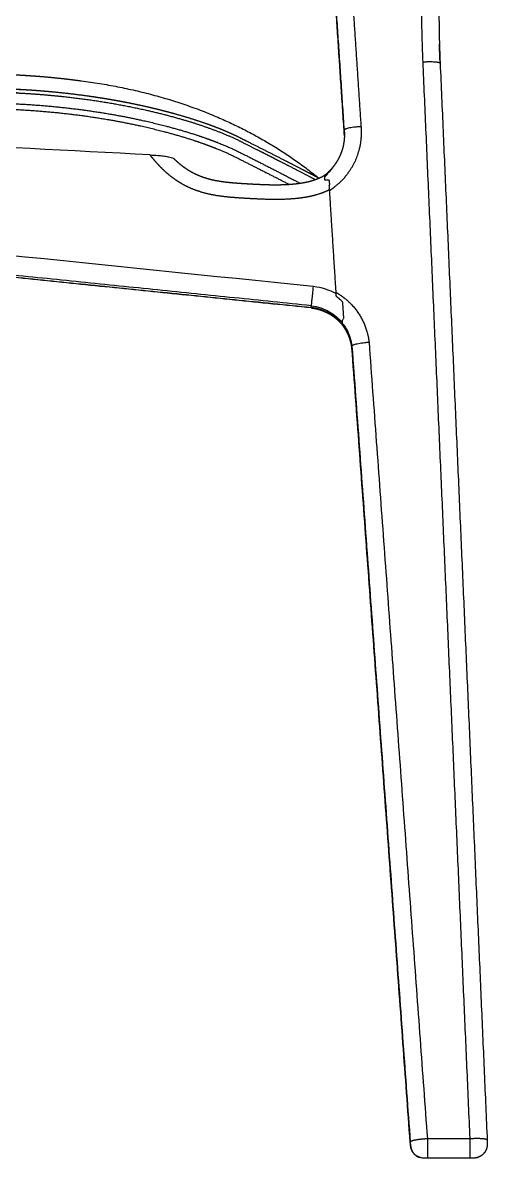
# Model space of a CAD drawing. Header units: millimetres. Extents: x 0 to 2008, y 0 to 2841.
# Drawn here: x 567.1 to 770.5, y 1775.7 to 2272.8 of the extents above; entities that cross this region are included whole.
import ezdxf

# ---------------------------------------------------------------- set-up
doc = ezdxf.new("R2010")
doc.units = ezdxf.units.MM
doc.header["$MEASUREMENT"] = 0
doc.layers.add('3052 Søborg Wood full upholstered', color=7, linetype='Continuous', true_color=0x000000)

msp = doc.modelspace()

# ---------------------------------------------------------------- linework, layer by layer
at = {"layer": '3052 Søborg Wood full upholstered'}
for points, degree in [([(715.34, 2227.35), (711.6, 2283.71), (707.86, 2340.07)], 2), ([(707.86, 2225.62), (705.01, 2268.69), (702.15, 2311.75)], 2), ([(702.56, 2304.5), (705.21, 2264.63), (707.86, 2224.76)], 2), ([(707.87, 2224.67), (705.23, 2264.28), (702.6, 2303.89)], 2), ([(762.98, 1784.34), (752.68, 2020.04), (742.37, 2255.73)], 2), ([(749.86, 2254.95), (760.17, 2019.26), (770.47, 1783.58)], 2), ([(592.68, 2247.41), (654.1, 2239.39), (696.77, 2204.78)], 2), ([(622.85, 2214.97), (552.77, 2218.68), (482.68, 2222.38), (412.6, 2226.08)], 3), ([(707.86, 2224.76), (707.86, 2225.19), (707.86, 2225.62)], 2), ([(707.87, 2224.66), (707.87, 2224.66), (707.87, 2224.66), (707.87, 2224.66)], 3), ([(707.94, 2223.37), (707.94, 2223.34), (707.94, 2223.3), (707.94, 2223.27)], 3), ([(702.75, 2209.24), (702.73, 2209.35), (702.73, 2209.4), (702.72, 2209.39)], 3), ([(702.72, 2209.38), (702.72, 2209.3), (702.73, 2209.22)], 2), ([(700.05, 2206.13), (700.04, 2206.14), (700.03, 2206.15), (700.03, 2206.15)], 3), ([(701.47, 2199.42), (701.42, 2200.13), (701.38, 2200.83), (701.33, 2201.54)], 3), ([(704.32, 2154.74), (702.89, 2177.08), (701.47, 2199.42)], 2), ([(693.43, 2148.95), (558.91, 2162.73), (424.39, 2176.5)], 2), ([(424.39, 2175.71), (558.91, 2161.96), (693.43, 2148.21)], 2), ([(693.45, 2147.97), (558.92, 2161.72), (424.4, 2175.47)], 2), ([(704.43, 2152.95), (704.4, 2153.55), (704.36, 2154.14), (704.32, 2154.74)], 3), ([(693.43, 2148.21), (693.43, 2148.58), (693.43, 2148.95)], 2), ([(693.45, 2147.97), (693.45, 2147.97), (693.45, 2147.97), (693.45, 2147.97)], 3), ([(706.93, 2140.87), (706.97, 2140.83), (707, 2140.79), (707.04, 2140.75)], 3), ([(706.94, 2141.62), (706.94, 2141.62), (706.94, 2141.62), (706.94, 2141.62)], 3), ([(706.94, 2141.62), (706.94, 2141.39), (706.94, 2141.17)], 2), ([(706.94, 2141.17), (706.98, 2141.12), (707.01, 2141.08), (707.04, 2141.03)], 3), ([(707.04, 2140.73), (707.01, 2140.77), (706.98, 2140.82), (706.94, 2140.86)], 3), ([(706.95, 2141.98), (706.98, 2141.95), (707.01, 2141.92), (707.03, 2141.89)], 3), ([(706.96, 2141.96), (706.99, 2141.94), (707.01, 2141.91), (707.03, 2141.88)], 3), ([(707.03, 2141.89), (707.03, 2141.9), (707.03, 2141.91), (707.03, 2141.92)], 3), ([(707.03, 2141.89), (707.03, 2141.88), (707.03, 2141.88)], 2), ([(707.04, 2141.03), (707.04, 2140.9), (707.04, 2140.76)], 2), ([(707.04, 2140.75), (707.04, 2140.75), (707.04, 2140.75), (707.04, 2140.76)], 3), ([(707.04, 2140.76), (707.04, 2140.75), (707.04, 2140.74), (707.04, 2140.73)], 3), ([(707.04, 2140.75), (707.04, 2140.74), (707.04, 2140.73)], 2), ([(718.72, 2133), (731.49, 1958.67), (744.26, 1784.34)], 2), ([(711.25, 2130.43), (711.25, 2130.78), (711.25, 2131.13)], 2), ([(711.25, 2131.13), (724.02, 1956.88), (736.78, 1782.64)], 2), ([(736.77, 1782.64), (724.01, 1956.53), (711.25, 2130.43)], 2), ([(711.26, 2130.33), (724.02, 1956.45), (736.77, 1782.57)], 2), ([(736.77, 1782.64), (736.89, 1780.97), (737.01, 1779.3), (737.85, 1777.71), (739.16, 1776.67), (740.68, 1776.12)], 5), ([(736.78, 1782.64), (736.78, 1782.64), (736.77, 1782.64)], 2), ([(736.78, 1782.64), (736.79, 1783.03), (736.79, 1783.42), (739.28, 1783.99), (741.77, 1784.16), (744.26, 1784.34)], 5), ([(741.45, 1775.9), (739.7, 1776.3), (738.13, 1777.24), (737.05, 1778.97), (736.92, 1780.8), (736.78, 1782.64)], 5), ([(744.26, 1784.34), (744.26, 1781.68), (744.26, 1779.03), (744.26, 1775.65), (744.26, 1775.66), (744.26, 1775.67)], 5), ([(744.26, 1784.34), (753.62, 1784.34), (762.98, 1784.34)], 2), ([(762.98, 1784.34), (765.39, 1784.45), (767.8, 1784.55), (770.21, 1784.3), (770.46, 1783.93), (770.48, 1783.56)], 5), ([(762.98, 1775.67), (762.98, 1775.66), (762.98, 1775.65), (762.98, 1779.03), (762.98, 1781.68), (762.98, 1784.34)], 5), ([(741.29, 1775.94), (740.61, 1776.19), (739.93, 1776.45)], 2), ([(762.98, 1775.67), (753.62, 1775.67), (744.26, 1775.67)], 2), ([(763.43, 1775.67), (763.36, 1775.67), (763.3, 1775.67), (763.23, 1775.67)], 3)]:
    msp.add_open_spline(points, degree=degree, dxfattribs=at)
for points, weights in [([(742.37, 2255.73), (741.06, 2285.25), (742.96, 2314.74)], [1, 0.998523816815, 1]), ([(749.34, 2278.6), (749.34, 2266.77), (749.86, 2254.95)], [1, 0.999755117579, 1]), ([(749.86, 2255), (749.67, 2259.21), (749.55, 2263.42)], [1, 0.99996902964, 1]), ([(707.86, 2225.62), (707.95, 2224.67), (707.95, 2223.71)], [1, 0.999082127466, 1]), ([(707.94, 2223.29), (707.93, 2224.03), (707.86, 2224.76)], [1, 0.999456150261, 1]), ([(707.86, 2224.76), (707.85, 2224.67), (707.87, 2224.59)], [1, 0.96820168723, 1]), ([(707.94, 2223.37), (707.92, 2224.02), (707.87, 2224.66)], [1, 0.999552556979, 1]), ([(633.53, 2213.07), (633.49, 2213.13), (633.44, 2213.19)], [1, 0.995197662316, 1]), ([(700.46, 2206.91), (701.66, 2208.07), (702.72, 2209.38)], [1, 0.998212097407, 1]), ([(702.72, 2209.39), (702.72, 2209.38), (702.72, 2209.38)], [1, 0.988771200579, 1]), ([(699.31, 2205.52), (699.68, 2205.82), (700.05, 2206.13)], [1, 0.999877269652, 1]), ([(700.1, 2206.5), (699.88, 2206.33), (699.66, 2206.17)], [1, 0.999879331704, 1]), ([(701.53, 2201.91), (701.47, 2202.82), (701.41, 2203.73)], [1, 0.99999927306, 1]), ([(701.33, 2201.54), (701.44, 2201.72), (701.53, 2201.91)], [0.999999998733, 0.997343921158, 1]), ([(707.69, 2143.54), (707.46, 2147.03), (707.2, 2150.53)], [1, 0.99999332507, 1]), ([(707.03, 2141.88), (707.03, 2142.06), (707.02, 2142.25)], [1, 0.999985817906, 0.999999999993]), ([(711.25, 2130.43), (711.25, 2130.38), (711.26, 2130.33)], [1, 0.999304962627, 1]), ([(711.26, 2130.31), (711.26, 2130.28), (711.26, 2130.26)], [1, 0.999041718653, 1]), ([(736.78, 1782.54), (736.77, 1782.59), (736.77, 1782.64)], [1, 0.999283485971, 1]), ([(743.32, 1775.68), (743.14, 1775.68), (742.96, 1775.69)], [1, 0.99992084908, 1]), ([(764.26, 1775.69), (763.84, 1775.67), (763.43, 1775.67)], [0.999999999861, 0.99970887601, 1]), ([(766.82, 1776.23), (766.61, 1776.15), (766.39, 1776.07)], [0.999999999688, 0.999345885803, 1])]:
    msp.add_rational_spline(points, weights, degree=2, dxfattribs=at)
for points, weights, degree, knots in [([(567.08, 2243.47), (566.59, 2243.5), (566.1, 2243.53), (565.6, 2243.56), (512.71, 2246.45), (459.82, 2249.34), (406.93, 2252.23), (405.91, 2252.29), (404.9, 2252.34), (403.88, 2252.4)], [1, 0.999999799878, 0.999999799879, 1, 1, 1, 1, 1, 1, 1], 3, [600.118506, 600.118506, 600.118506, 600.118506, 601.594726, 601.594726, 601.594726, 760.504605, 760.504605, 760.504605, 763.560878, 763.560878, 763.560878, 763.560878]), ([(485.54, 2254.21), (493.16, 2253.79), (500.79, 2253.38), (508.41, 2252.97), (516.04, 2252.56), (523.68, 2252.15), (531.31, 2251.75), (538.97, 2251.35), (546.62, 2250.94), (554.28, 2250.55), (556.2, 2250.45), (558.12, 2250.35), (560.03, 2250.25), (560.99, 2250.2), (561.95, 2250.15), (562.91, 2250.1), (563.39, 2250.07), (563.88, 2250.05), (564.36, 2250.03), (564.85, 2250), (565.34, 2249.97), (565.83, 2249.95), (566.79, 2249.89), (567.76, 2249.84), (568.72, 2249.78), (568.96, 2249.76), (569.2, 2249.74), (569.44, 2249.73), (569.68, 2249.71), (569.92, 2249.7), (570.16, 2249.68), (570.64, 2249.65), (571.13, 2249.62), (571.61, 2249.58), (573.54, 2249.45), (575.48, 2249.29), (577.41, 2249.12), (581.24, 2248.78), (585.07, 2248.38), (588.89, 2247.9), (590.16, 2247.74), (591.42, 2247.57), (592.68, 2247.41)], [1, 0.999999936962, 0.999999936962, 1, 0.99999993362, 0.99999993362, 1, 0.999999923238, 0.999999923238, 1, 1, 1, 1, 1, 1, 1, 1, 1, 1, 0.999998664302, 0.999998664302, 1, 0.999994757273, 0.999994757273, 1, 1, 1, 1, 1, 1, 1, 0.999998016291, 0.999998016291, 1, 0.999974161671, 0.999974161671, 1, 0.999894241415, 0.999894241415, 1, 1, 1, 1], 3, [235.243459, 235.243459, 235.243459, 235.243459, 258.147689, 258.147689, 258.147689, 281.082344, 281.082344, 281.082344, 304.079669, 304.079669, 304.079669, 309.844705, 309.844705, 309.844705, 312.730098, 312.730098, 312.730098, 314.175883, 314.175883, 314.175883, 315.64516, 315.64516, 315.64516, 318.548182, 318.548182, 318.548182, 319.266397, 319.266397, 319.266397, 319.98893, 319.98893, 319.98893, 321.44473, 321.44473, 321.44473, 327.259029, 327.259029, 327.259029, 338.811921, 338.811921, 338.811921, 339.811921, 339.811921, 339.811921, 339.811921]), ([(311.29, 2220.47), (312.14, 2221.3), (315.03, 2224.1), (321.78, 2230.5), (328.64, 2236.81), (331.77, 2239.63), (331.89, 2239.74), (332.01, 2239.84), (332.12, 2239.95), (332.41, 2240.2), (333, 2240.69), (334, 2241.38), (335.15, 2242.07), (336.92, 2243), (339.41, 2244.09), (342.84, 2245.33), (346.67, 2246.47), (350.89, 2247.51), (355.35, 2248.43), (361.88, 2249.54), (370.59, 2250.58), (381.5, 2251.27), (390.78, 2251.38), (397.26, 2251.22), (400.37, 2251.09), (402.25, 2251), (403.23, 2250.94), (403.8, 2250.91), (404.82, 2250.85), (405.83, 2250.8), (406.85, 2250.74), (459.74, 2247.85), (512.63, 2244.96), (565.52, 2242.07), (566.02, 2242.04), (566.51, 2242.01), (567, 2241.99), (571.5, 2241.73), (580.27, 2241.07), (593.4, 2239.58), (606.15, 2237.64), (616.6, 2235.61), (624.66, 2233.78), (632.4, 2231.84), (639.92, 2229.68), (647.08, 2227.31), (652, 2225.51), (656.57, 2223.67), (659.46, 2222.37), (660.86, 2221.7), (661.36, 2221.46), (661.86, 2221.21), (662.35, 2220.97), (662.59, 2220.85), (662.83, 2220.73), (663.07, 2220.61), (664.52, 2219.88), (671.53, 2216.37), (681.56, 2211.27), (690.19, 2206.8), (694.06, 2204.79), (695.22, 2204.17)], [1, 1, 1, 1, 1, 1, 1, 1, 1, 1, 1, 1, 1, 1, 1, 1, 1, 1, 1, 1, 1, 1, 1, 1, 1, 1, 1, 1, 1, 1, 1, 1, 1, 1, 0.999999806529, 0.999999806529, 1, 1, 1, 1, 1, 1, 1, 1, 1, 1, 1, 1, 1, 1, 0.999976553696, 0.999976553696, 1, 1, 1, 1, 1, 1, 1, 1, 1, 1], 3, [628.581431, 628.581431, 628.581431, 628.581431, 667.336236, 726.537398, 767.073233, 767.073233, 767.073233, 768.576638, 768.576638, 768.576638, 769.718827, 770.878298, 772.219204, 773.739022, 776.859979, 780.379726, 784.676739, 788.83081, 793.418968, 798.331333, 808.70079, 819.742777, 831.116366, 836.524952, 839.192391, 840.451754, 842.153197, 842.153197, 842.153197, 845.209425, 845.209425, 845.209425, 1004.119305, 1004.119305, 1004.119305, 1005.60165, 1005.60165, 1005.60165, 1019.115777, 1031.987819, 1045.228218, 1057.80796, 1063.910318, 1070.01596, 1081.763497, 1087.364823, 1092.635328, 1097.484811, 1102.136776, 1102.136776, 1102.136776, 1103.80275, 1103.80275, 1103.80275, 1105.41299, 1105.41299, 1105.41299, 1115.149862, 1153.470203, 1182.28799, 1195.85413, 1195.85413, 1195.85413, 1195.85413]), ([(309.16, 2213.62), (309.16, 2213.65), (310.84, 2215.34), (318.51, 2222.77), (327.31, 2230.96), (331.51, 2234.77), (331.62, 2234.88), (331.74, 2234.98), (331.86, 2235.09), (332.11, 2235.32), (332.69, 2235.79), (333.64, 2236.46), (334.75, 2237.14), (335.98, 2237.8), (337.41, 2238.49), (339.51, 2239.39), (342.39, 2240.44), (346.18, 2241.59), (350.47, 2242.67), (355.15, 2243.64), (361.73, 2244.76), (370.34, 2245.79), (381.09, 2246.48), (390.35, 2246.6), (396.88, 2246.45), (400.08, 2246.32), (401.96, 2246.22), (402.95, 2246.17), (403.54, 2246.14), (404.55, 2246.08), (405.57, 2246.03), (406.59, 2245.97), (459.48, 2243.08), (512.37, 2240.19), (565.26, 2237.29), (565.75, 2237.27), (566.25, 2237.24), (566.74, 2237.21), (571.24, 2236.96), (580.16, 2236.28), (593.43, 2234.77), (606.19, 2232.8), (618.8, 2230.33), (630.74, 2227.45), (640.32, 2224.66), (647.24, 2222.33), (651.98, 2220.58), (656.43, 2218.76), (659.24, 2217.49), (660.59, 2216.84), (661.09, 2216.6), (661.59, 2216.35), (662.09, 2216.1), (662.33, 2215.98), (662.57, 2215.86), (662.81, 2215.74), (671.41, 2211.42), (679.99, 2207.03), (688.53, 2202.58)], [1, 1, 1, 1, 1, 1, 1, 1, 1, 1, 1, 1, 1, 1, 1, 1, 1, 1, 1, 1, 1, 1, 1, 1, 1, 1, 1, 1, 1, 1, 1, 1, 1, 1, 1, 0.999999812432, 0.999999812432, 1, 1, 1, 1, 1, 1, 1, 1, 1, 1, 1, 1, 1, 0.999976247842, 0.999976247842, 1, 1, 1, 1, 0.999981349215, 0.999981349215, 1], 3, [3.285706, 3.285706, 3.285706, 3.285706, 65.363084, 144.765792, 199.411521, 199.411521, 199.411521, 200.923216, 200.923216, 200.923216, 201.960047, 203.141779, 204.43277, 205.835111, 207.35272, 209.171603, 212.684536, 216.555318, 221.056637, 225.959111, 230.870711, 241.095415, 251.967608, 263.175771, 268.856488, 271.566627, 272.768621, 274.528824, 274.528824, 274.528824, 277.585135, 277.585135, 277.585135, 436.495433, 436.495433, 436.495433, 437.977782, 437.977782, 437.977782, 451.480513, 464.821759, 478.045243, 490.204274, 503.362666, 514.867048, 520.13465, 525.264897, 530.038994, 534.53288, 534.53288, 534.53288, 536.200356, 536.200356, 536.200356, 537.818121, 537.818121, 537.818121, 566.706876, 566.706876, 566.706876, 566.706876]), ([(311.05, 2211.51), (311.02, 2211.51), (312.67, 2213.18), (320.38, 2220.65), (329.15, 2228.81), (333.34, 2232.62), (333.46, 2232.73), (333.58, 2232.83), (333.69, 2232.94), (333.94, 2233.16), (334.5, 2233.62), (335.43, 2234.28), (336.51, 2234.93), (337.71, 2235.58), (339.09, 2236.24), (341.14, 2237.12), (343.94, 2238.14), (347.64, 2239.25), (351.81, 2240.3), (356.36, 2241.24), (362.76, 2242.32), (371.13, 2243.32), (381.57, 2243.98), (390.56, 2244.1), (396.9, 2243.95), (400, 2243.82), (401.85, 2243.73), (402.82, 2243.67), (403.4, 2243.64), (404.42, 2243.59), (405.43, 2243.53), (406.45, 2243.47), (459.34, 2240.58), (512.23, 2237.69), (565.12, 2234.8), (565.61, 2234.77), (566.1, 2234.74), (566.59, 2234.72), (571, 2234.47), (579.75, 2233.81), (592.77, 2232.32), (605.29, 2230.4), (617.66, 2227.99), (629.38, 2225.17), (638.79, 2222.43), (645.59, 2220.15), (650.26, 2218.44), (654.63, 2216.66), (657.39, 2215.41), (658.72, 2214.77), (659.21, 2214.53), (659.7, 2214.29), (660.19, 2214.05), (660.43, 2213.93), (660.67, 2213.81), (660.91, 2213.69), (668.53, 2209.87), (676.12, 2206), (683.69, 2202.09)], [1, 1, 1, 1, 1, 1, 1, 1, 1, 1, 1, 1, 1, 1, 1, 1, 1, 1, 1, 1, 1, 1, 1, 1, 1, 1, 1, 1, 1, 1, 1, 1, 1, 1, 1, 0.999999804526, 0.999999804526, 1, 1, 1, 1, 1, 1, 1, 1, 1, 1, 1, 1, 1, 0.999976098863, 0.999976098863, 1, 1, 1, 1, 0.999985546764, 0.999985546764, 1], 3, [47.484709, 47.484709, 47.484709, 47.484709, 110.972526, 190.375024, 245.020608, 245.020608, 245.020608, 246.5323, 246.5323, 246.5323, 247.541565, 248.691766, 249.948211, 251.312946, 252.789784, 254.559714, 257.977843, 261.743752, 266.122476, 270.89036, 275.665774, 285.602864, 296.164156, 307.047548, 312.562948, 315.19323, 316.360817, 318.105675, 318.105675, 318.105675, 321.161977, 321.161977, 321.161977, 480.071855, 480.071855, 480.071855, 481.543306, 481.543306, 481.543306, 494.784008, 507.868577, 520.839942, 532.769981, 545.688936, 556.989384, 562.164108, 567.203701, 571.894002, 576.30895, 576.30895, 576.30895, 577.952218, 577.952218, 577.952218, 579.569978, 579.569978, 579.569978, 605.129007, 605.129007, 605.129007, 605.129007]), ([(661.67, 2222.68), (661.43, 2222.79), (661.2, 2222.91), (660.96, 2223.02), (660.7, 2223.15), (660.43, 2223.28), (660.17, 2223.41), (658.83, 2224.05), (657.47, 2224.66), (656.11, 2225.24), (654.8, 2225.8), (653.47, 2226.34), (652.14, 2226.86), (650.51, 2227.49), (648.88, 2228.1), (647.23, 2228.68), (642.44, 2230.36), (637.09, 2232.01), (631.27, 2233.56), (629.13, 2234.13), (626.99, 2234.68), (624.83, 2235.2), (623.27, 2235.57), (621.7, 2235.93), (620.14, 2236.28), (616.91, 2237), (613.68, 2237.66), (610.43, 2238.27), (607.96, 2238.73), (605.49, 2239.17), (603.02, 2239.57), (601.76, 2239.78), (600.49, 2239.97), (599.23, 2240.16), (597.95, 2240.36), (596.67, 2240.54), (595.39, 2240.72), (590.14, 2241.45), (584.88, 2242.06), (579.6, 2242.54), (577.9, 2242.7), (576.19, 2242.85), (574.48, 2242.98), (572.88, 2243.1), (571.27, 2243.22), (569.66, 2243.32), (569.17, 2243.35), (568.69, 2243.38), (568.21, 2243.41), (567.83, 2243.43), (567.45, 2243.45), (567.08, 2243.47)], [1, 0.999998666061, 0.999998666061, 1, 0.999990411937, 0.999990411937, 1, 0.999849873719, 0.999849873719, 1, 0.999912194837, 0.999912194837, 1, 0.999910878168, 0.999910878168, 1, 1, 1, 1, 0.999948576552, 0.999948576552, 1, 0.999975577209, 0.999975577209, 1, 0.999907096244, 0.999907096244, 1, 0.999952753449, 0.999952753449, 1, 0.999988562277, 0.999988562277, 1, 0.999988649781, 0.999988649781, 1, 0.99982219731, 0.99982219731, 1, 0.999982116402, 0.999982116402, 1, 0.999984370558, 0.999984370558, 1, 0.999998569026, 0.999998569026, 1, 0.999999000122, 0.999999000122, 0.999999999999], 3, [496.899832, 496.899832, 496.899832, 496.899832, 497.682764, 497.682764, 497.682764, 498.568991, 498.568991, 498.568991, 503.018751, 503.018751, 503.018751, 507.302876, 507.302876, 507.302876, 512.545193, 512.545193, 512.545193, 535.052773, 535.052773, 535.052773, 541.696293, 541.696293, 541.696293, 546.516713, 546.516713, 546.516713, 556.424186, 556.424186, 556.424186, 563.951374, 563.951374, 563.951374, 567.785783, 567.785783, 567.785783, 571.666862, 571.666862, 571.666862, 587.556224, 587.556224, 587.556224, 592.696956, 592.696956, 592.696956, 597.533609, 597.533609, 597.533609, 598.987191, 598.987191, 598.987191, 600.118506, 600.118506, 600.118506, 600.118506]), ([(696.77, 2204.78), (694.76, 2205.83), (692.76, 2206.88), (690.75, 2207.92), (687.69, 2209.5), (684.62, 2211.08), (681.55, 2212.65), (676.59, 2215.19), (671.62, 2217.7), (666.64, 2220.2), (665.22, 2220.91), (663.8, 2221.61), (662.39, 2222.32), (662.15, 2222.44), (661.91, 2222.56), (661.67, 2222.68)], [1, 0.999998629696, 0.999998629696, 1, 0.999997439066, 0.999997439066, 1, 0.999993896389, 0.999993896389, 1, 0.999999494351, 0.999999494351, 1, 1, 1, 1], 3, [456.692812, 456.692812, 456.692812, 456.692812, 463.475787, 463.475787, 463.475787, 473.824198, 473.824198, 473.824198, 490.538771, 490.538771, 490.538771, 495.288355, 495.288355, 495.288355, 496.899832, 496.899832, 496.899832, 496.899832]), ([(701.47, 2199.42), (702.19, 2199.89), (702.9, 2200.39), (703.59, 2200.92), (706.6, 2203.23), (710.89, 2208.03), (714.99, 2217.29), (715.65, 2223.63), (715.34, 2227.35)], [1, 0.999403468197, 0.999403468197, 1, 1, 1, 1, 1, 1], 3, [44.777929, 44.777929, 44.777929, 44.777929, 47.375967, 47.375967, 47.375967, 58.798766, 66.501248, 77.831997, 77.831997, 77.831997, 77.831997]), ([(707.95, 2223.71), (707.94, 2222.61), (707.82, 2221), (707.47, 2219.13), (707.22, 2218.11), (707.08, 2217.6), (707.01, 2217.38), (706.46, 2215.55), (705.69, 2213.81), (704.7, 2212.17), (704.11, 2211.2), (703.45, 2210.27), (702.72, 2209.39)], [1, 1, 1, 1, 1, 1, 1, 0.994697737172, 0.994697737172, 1, 0.998137921699, 0.998137921699, 1], 3, [9.868524, 9.868524, 9.868524, 9.868524, 13.140798, 14.710413, 15.586072, 16.286577, 16.286577, 16.286577, 21.995454, 21.995454, 21.995454, 25.413944, 25.413944, 25.413944, 25.413944]), ([(701.44, 2199.74), (700.18, 2199.08), (697.49, 2197.95), (693.91, 2196.97), (690.86, 2196.37), (687.48, 2195.87), (682.54, 2195.47), (675.69, 2195.39), (669.56, 2195.65), (664.81, 2195.92), (661.48, 2196.12), (657.02, 2196.45), (652.12, 2197.04), (647.28, 2198.05), (643.4, 2199.22), (639.77, 2200.69), (636.8, 2202.25), (634.64, 2203.61), (633.06, 2204.71), (631.59, 2205.84), (630.07, 2207.11), (628.56, 2208.5), (626.59, 2210.47), (625.17, 2212.08), (624.26, 2213.19), (623.78, 2213.78), (623.31, 2214.37), (622.85, 2214.97)], [1, 1, 1, 1, 1, 1, 1, 1, 1, 1, 1, 1, 1, 1, 1, 1, 1, 1, 1, 1, 1, 1, 1, 1, 1, 0.999894517502, 0.999894517502, 1], 3, [0, 0, 0, 0, 4.279872, 8.723077, 11.117806, 13.602438, 18.987435, 25.95637, 34.14184, 37.386482, 40.233585, 44.156741, 50.794793, 55.046927, 58.980514, 62.929926, 66.763192, 69.06132, 70.576503, 72.524445, 74.620939, 76.534707, 78.683041, 82.976301, 82.976301, 82.976301, 85.249628, 85.249628, 85.249628, 85.249628]), ([(633.42, 2213.21), (633.68, 2212.95), (633.95, 2212.69), (634.23, 2212.44), (634.84, 2211.87), (635.47, 2211.33), (636.11, 2210.81), (636.75, 2210.29), (637.4, 2209.79), (638.08, 2209.32), (639.78, 2208.14), (641.59, 2207.12), (643.48, 2206.28), (644.42, 2205.87), (645.37, 2205.5), (646.34, 2205.17), (647.33, 2204.84), (648.34, 2204.55), (649.35, 2204.29), (650.33, 2204.05), (651.33, 2203.84), (652.32, 2203.66), (653.35, 2203.48), (654.39, 2203.32), (655.43, 2203.19), (656.43, 2203.06), (657.44, 2202.95), (658.45, 2202.86), (659.49, 2202.77), (660.53, 2202.68), (661.57, 2202.61), (662.6, 2202.54), (663.62, 2202.48), (664.64, 2202.42), (665.04, 2202.39), (665.44, 2202.37), (665.84, 2202.35), (666.23, 2202.32), (666.63, 2202.3), (667.03, 2202.28), (667.53, 2202.25), (668.04, 2202.22), (668.54, 2202.2), (669.04, 2202.17), (669.54, 2202.14), (670.05, 2202.12), (672.09, 2202.02), (674.15, 2201.95), (676.2, 2201.92), (678.23, 2201.9), (680.28, 2201.92), (682.31, 2202.01), (684.74, 2202.12), (687.23, 2202.35), (689.63, 2202.76), (691.45, 2203.07), (693.31, 2203.51), (695.06, 2204.12), (696.05, 2204.46), (697.02, 2204.87), (697.95, 2205.34), (698.88, 2205.82), (699.78, 2206.38), (700.6, 2207.02), (701, 2207.33), (701.39, 2207.67), (701.76, 2208.03)], [1, 0.999934972745, 0.999934972745, 1, 0.999629151892, 0.999629151892, 1, 0.999572037426, 0.999572037426, 1, 0.996865767073, 0.996865767073, 1, 0.999310291794, 0.999310291794, 1, 0.999443141156, 0.999443141156, 1, 0.999646768167, 0.999646768167, 1, 0.999780244217, 0.999780244217, 1, 0.99989885317, 0.99989885317, 1, 0.999958961518, 0.999958961518, 1, 0.999991573683, 0.999991573683, 1, 1, 1, 1, 1, 1, 1, 0.999998753116, 0.999998753116, 1, 0.999997812401, 0.999997812401, 1, 1, 1, 1, 1, 1, 1, 1, 1, 1, 1, 1, 1, 1, 1, 1, 1, 1, 1, 0.998975871364, 0.998975871364, 1], 3, [98.286511, 98.286511, 98.286511, 98.286511, 99.405901, 99.405901, 99.405901, 101.899635, 101.899635, 101.899635, 104.36039, 104.36039, 104.36039, 110.577934, 110.577934, 110.577934, 113.643178, 113.643178, 113.643178, 116.778223, 116.778223, 116.778223, 119.816381, 119.816381, 119.816381, 122.957855, 122.957855, 122.957855, 125.996885, 125.996885, 125.996885, 129.130874, 129.130874, 129.130874, 132.207836, 132.207836, 132.207836, 133.403541, 133.403541, 133.403541, 134.595058, 134.595058, 134.595058, 136.112075, 136.112075, 136.112075, 137.61896, 137.61896, 137.61896, 143.77216, 143.77216, 143.77216, 149.88576, 149.88576, 149.88576, 157.254412, 157.254412, 157.254412, 162.872787, 162.872787, 162.872787, 166.030987, 166.030987, 166.030987, 169.199994, 169.199994, 169.199994, 170.740771, 170.740771, 170.740771, 170.740771]), ([(699.44, 2203.95), (699.41, 2204.36), (699.37, 2204.77), (699.34, 2205.15), (699.31, 2205.52)], [1, 0.999997327726, 1, 0.999986496765, 1], 2, [6.475343, 6.475343, 6.475343, 7.30446, 7.30446, 8.057697, 8.057697, 8.057697]), ([(699.32, 2205.4), (699.39, 2205.47), (699.46, 2205.54), (699.53, 2205.61), (699.7, 2205.78), (699.88, 2205.96), (700.05, 2206.13)], [1, 1, 1, 1, 0.999976733183, 0.999976733183, 1], 3, [-1.054352, -1.054352, -1.054352, -1.054352, -0.74039, -0.74039, -0.74039, 0, 0, 0, 0]), ([(704.32, 2154.74), (705.69, 2153.96), (706.99, 2153.07), (708.21, 2152.08), (711.11, 2149.73), (715.95, 2143.96), (718.26, 2136.82), (718.7, 2133.19), (718.71, 2133.12), (718.71, 2133.06), (718.72, 2133)], [1, 0.997826944735, 0.997826944735, 1, 1, 1, 1, 1, 1, 1, 1], 3, [21.732713, 21.732713, 21.732713, 21.732713, 26.454624, 26.454624, 26.454624, 37.683171, 48.807891, 48.807891, 48.807891, 48.995767, 48.995767, 48.995767, 48.995767]), ([(707.2, 2150.53), (707.16, 2150.58), (707.11, 2150.63), (707.06, 2150.68), (706.4, 2151.4), (705.63, 2152.07), (704.84, 2152.65), (704.71, 2152.75), (704.57, 2152.85), (704.43, 2152.95)], [0.999999999973, 0.999962046392, 0.999962046401, 1, 1, 1, 1, 0.999948408931, 0.999948408919, 0.999999999963], 3, [16.239503, 16.239503, 16.239503, 16.239503, 16.442845, 16.442845, 16.442845, 19.435993, 19.435993, 19.435993, 19.940407, 19.940407, 19.940407, 19.940407]), ([(693.45, 2147.97), (696.35, 2147.61), (699.16, 2146.64), (701.66, 2145.16), (703.66, 2143.97), (705.45, 2142.47), (706.95, 2140.69)], [1, 1, 1, 1, 0.99078638149, 0.99078638149, 1], 3, [282.123724, 282.123724, 282.123724, 282.123724, 290.950168, 290.950168, 290.950168, 297.916156, 297.916156, 297.916156, 297.916156]), ([(711.25, 2130.33), (711.18, 2130.98), (711.07, 2131.63), (710.78, 2132.92), (710.6, 2133.57), (709.98, 2135.48), (709.45, 2136.72), (708.79, 2137.9), (708.25, 2138.88), (707.64, 2139.8), (706.95, 2140.68)], [1, 1, 1, 1, 1, 1, 1, 1, 0.997946089809, 0.997946089809, 1], 3, [0.03141, 0.03141, 0.03141, 0.03141, 2.08363, 2.08363, 4.165359, 4.165359, 8.324528, 8.324528, 8.324528, 11.660276, 11.660276, 11.660276, 11.660276]), ([(770.48, 1783.56), (770.49, 1783.31), (770.5, 1783.02), (770.51, 1782.5), (770.51, 1782.22), (770.5, 1781.96), (770.49, 1781.69), (770.47, 1781.42), (770.41, 1780.89), (770.36, 1780.63), (770.3, 1780.36), (770.24, 1780.11), (770.16, 1779.85), (769.97, 1779.35), (769.87, 1779.11), (769.74, 1778.88), (769.49, 1778.41), (769.18, 1777.98), (768.82, 1777.59), (768.45, 1777.21), (768.04, 1776.88), (767.58, 1776.62), (767.34, 1776.47), (767.08, 1776.34), (766.82, 1776.23)], [1, 1, 1, 1, 1, 1, 1, 1, 1, 1, 1, 1, 1, 1, 1, 1, 0.993765124966, 0.993765124966, 1, 0.993722322661, 0.993722322661, 1, 0.998352095181, 0.998352094788, 0.999999998821], 3, [13.062267, 13.062267, 13.062267, 13.062267, 13.848706, 13.848706, 14.666725, 14.666725, 14.666725, 15.473963, 15.473963, 16.27902, 16.27902, 16.27902, 17.080702, 17.080702, 17.878118, 17.878118, 17.878118, 19.462935, 19.462935, 19.462935, 21.041003, 21.041003, 21.041003, 21.895005, 21.895005, 21.895005, 21.895005]), ([(763.23, 1775.67), (763.23, 1775.67), (763.22, 1775.67), (763.21, 1775.67), (763.19, 1775.67), (763.18, 1775.67), (763.16, 1775.67), (763.15, 1775.67), (763.13, 1775.67), (763.12, 1775.67), (763.11, 1775.67), (763.1, 1775.67), (763.09, 1775.67), (763.07, 1775.67), (763.06, 1775.67), (763.05, 1775.67), (763.04, 1775.67), (763.03, 1775.67), (763.02, 1775.67), (763.01, 1775.67), (762.99, 1775.67), (762.98, 1775.67)], [1, 1, 1, 1, 1, 1, 1, 1, 1, 1, 1, 1, 1, 0.999999984488, 0.999999984488, 1, 1, 1, 1, 1, 1, 1], 3, [25.557257, 25.557257, 25.557257, 25.557257, 25.594896, 25.594896, 25.594896, 25.659206, 25.659206, 25.659206, 25.697842, 25.697842, 25.697842, 26.698359, 26.698359, 26.698359, 26.734124, 26.734124, 26.734124, 26.767301, 26.767301, 26.767301, 27.767771, 27.767771, 27.767771, 27.767771]), ([(766.39, 1776.07), (766.35, 1776.06), (766.26, 1776.03), (766.18, 1776.01), (766.14, 1775.99), (765.63, 1775.85), (765.1, 1775.76), (764.58, 1775.72), (764.47, 1775.71), (764.36, 1775.7), (764.26, 1775.69)], [1, 1, 1, 1, 1, 1, 1, 1, 0.999998647798, 0.999998647798, 0.999999999999], 3, [22.355951, 22.355951, 22.355951, 22.355951, 22.487724, 22.622317, 22.622317, 22.622317, 24.214075, 24.214075, 24.214075, 24.533975, 24.533975, 24.533975, 24.533975])]:
    msp.add_rational_spline(points, weights, degree=degree, knots=knots, dxfattribs=at)
for points, knots in [([(742.37, 2255.73), (742.72, 2255.74), (743.34, 2255.77), (744.44, 2255.81), (745.62, 2255.82), (746.9, 2255.79), (747.85, 2255.72), (748.5, 2255.64), (748.9, 2255.57), (749.22, 2255.48), (749.48, 2255.39), (749.67, 2255.29), (749.78, 2255.19), (749.83, 2255.11), (749.85, 2255.03), (749.86, 2254.96), (749.86, 2254.9), (749.86, 2254.88)], [889.142834, 889.142834, 889.142834, 889.142834, 890.196654, 891.011329, 892.445821, 893.73572, 894.846856, 895.30325, 895.717221, 896.042535, 896.316206, 896.524521, 896.681373, 896.756574, 896.819961, 896.905983, 896.985487, 896.985487, 896.985487, 896.985487]), ([(715.34, 2227.35), (714.72, 2227.3), (713.61, 2227.22), (712.07, 2227.06), (710.79, 2226.88), (709.71, 2226.67), (708.97, 2226.48), (708.49, 2226.3), (708.24, 2226.19), (708.06, 2226.06), (707.95, 2225.95), (707.89, 2225.85), (707.86, 2225.75), (707.85, 2225.67), (707.86, 2225.62)], [0, 0, 0, 0, 1.868263, 3.348201, 4.655355, 5.734509, 6.631104, 6.961707, 7.254186, 7.457927, 7.628476, 7.718931, 7.802753, 7.948851, 7.948851, 7.948851, 7.948851]), ([(622.85, 2214.97), (624.03, 2214.91), (625.08, 2214.85), (626.25, 2214.76), (627.04, 2214.69), (627.81, 2214.61), (629.31, 2214.41), (630.03, 2214.3), (630.69, 2214.17), (630.77, 2214.15), (630.85, 2214.14), (630.93, 2214.12), (631.8, 2213.94), (632.54, 2213.72), (633.19, 2213.4), (633.32, 2213.31), (633.42, 2213.21)], [85.249628, 85.249628, 85.249628, 85.249628, 88.667666, 88.667666, 88.667666, 91.070031, 91.070031, 93.462445, 93.462445, 93.462445, 93.757169, 93.757169, 93.757169, 96.994817, 96.994817, 98.286511, 98.286511, 98.286511, 98.286511]), ([(700.03, 2206.15), (700.42, 2206.55), (700.81, 2206.96), (701.45, 2207.67), (701.72, 2207.98), (702.24, 2208.6), (702.5, 2208.92), (702.75, 2209.24)], [0.085249, 0.085249, 0.085249, 0.085249, 1.89119, 1.89119, 3.192487, 3.192487, 4.493692, 4.493692, 4.493692, 4.493692]), ([(701.41, 2203.73), (701.25, 2203.79), (701.09, 2203.83), (700.75, 2203.9), (700.58, 2203.92), (700.09, 2203.96), (699.76, 2203.96), (699.44, 2203.95)], [4.370116, 4.370116, 4.370116, 4.370116, 4.916628, 4.916628, 5.462481, 5.462481, 6.475343, 6.475343, 6.475343, 6.475343]), ([(425.15, 2185.04), (425.15, 2185.04), (425.16, 2185.04), (425.16, 2185.04), (514.84, 2175.85), (604.52, 2166.67), (694.21, 2157.49), (694.23, 2157.49), (694.26, 2157.48), (694.28, 2157.48)], [548.498894, 548.498894, 548.498894, 548.498894, 548.513665, 548.513665, 548.513665, 818.99934, 818.99934, 818.99934, 819.078333, 819.078333, 819.078333, 819.078333]), ([(694.28, 2157.48), (694.15, 2156.35), (693.93, 2154.36), (693.68, 2152.05), (693.54, 2150.62), (693.48, 2149.89), (693.44, 2149.35), (693.43, 2149.07), (693.43, 2148.95)], [-8.571194, -8.571194, -8.571194, -8.571194, -5.15232, -2.567772, -1.604082, -0.847184, -0.353267, 0, 0, 0, 0]), ([(694.28, 2157.48), (694.31, 2157.48), (694.34, 2157.47), (694.37, 2157.47), (697.86, 2157.04), (701.26, 2155.95), (704.35, 2154.3)], [819.078333, 819.078333, 819.078333, 819.078333, 819.169405, 819.169405, 819.169405, 829.703741, 829.703741, 829.703741, 829.703741]), ([(693.43, 2148.95), (696.31, 2148.6), (701.39, 2146.85), (705.43, 2143.42), (706.94, 2141.62)], [24.208507, 24.208507, 24.208507, 24.208507, 36.026521, 45.6354, 45.6354, 45.6354, 45.6354]), ([(693.43, 2148.21), (693.43, 2148.14), (693.43, 2148.01), (693.44, 2147.97), (693.45, 2147.97)], [279.805919, 279.805919, 279.805919, 279.805919, 281.190119, 282.121858, 282.121858, 282.121858, 282.121858]), ([(706.23, 2141.69), (704.88, 2143.14), (701.04, 2146.23), (696.31, 2147.85), (693.43, 2148.21)], [3.492661, 3.492661, 3.492661, 3.492661, 11.644367, 23.465416, 23.465416, 23.465416, 23.465416]), ([(707.02, 2142.25), (707.04, 2142.3), (707.06, 2142.35), (707.16, 2142.59), (707.28, 2142.82), (707.51, 2143.23), (707.6, 2143.38), (707.69, 2143.54)], [6.482687, 6.482687, 6.482687, 6.482687, 6.913046, 6.913046, 8.455586, 8.455586, 9.228554, 9.228554, 9.228554, 9.228554]), ([(706.93, 2141.63), (706.93, 2141.71), (706.92, 2141.81), (706.94, 2141.95), (706.95, 2141.96), (706.95, 2141.98)], [0, 0, 0, 0, 1.546193, 1.546193, 1.738267, 1.738267, 1.738267, 1.738267]), ([(706.95, 2140.68), (706.95, 2140.69), (706.95, 2140.69), (706.93, 2140.74), (706.93, 2140.8), (706.93, 2140.87)], [11.660276, 11.660276, 11.660276, 11.660276, 11.885239, 11.885239, 13.251268, 13.251268, 13.251268, 13.251268]), ([(707.04, 2140.76), (707.68, 2139.93), (709.75, 2136.76), (710.93, 2133.12), (711.25, 2130.43)], [0.987149, 0.987149, 0.987149, 0.987149, 5.242116, 16.361592, 16.361592, 16.361592, 16.361592]), ([(707.47, 2140.9), (707.94, 2140.25), (709.82, 2137.25), (710.93, 2133.84), (711.25, 2131.13)], [7.993632, 7.993632, 7.993632, 7.993632, 11.254244, 22.378964, 22.378964, 22.378964, 22.378964]), ([(711.25, 2131.13), (711.25, 2131.19), (711.25, 2131.3), (711.32, 2131.45), (711.45, 2131.58), (711.63, 2131.71), (711.88, 2131.83), (712.36, 2132.01), (713.12, 2132.23), (714.22, 2132.45), (715.49, 2132.66), (717.01, 2132.84), (718.1, 2132.95), (718.72, 2133)], [22.378964, 22.378964, 22.378964, 22.378964, 22.547971, 22.697256, 22.870853, 23.077277, 23.371398, 23.703678, 24.603936, 25.744435, 27.059955, 28.475315, 30.34375, 30.34375, 30.34375, 30.34375]), ([(736.8, 1782.26), (736.8, 1782.27), (736.8, 1782.27), (736.8, 1782.28), (736.8, 1782.31), (736.8, 1782.32), (736.79, 1782.34), (736.79, 1782.37), (736.79, 1782.37), (736.79, 1782.41), (736.79, 1782.43), (736.79, 1782.43), (736.79, 1782.45), (736.78, 1782.45), (736.78, 1782.46), (736.78, 1782.47), (736.78, 1782.48), (736.78, 1782.5), (736.78, 1782.53), (736.78, 1782.54)], [8.1130631, 8.1130631, 8.1130631, 8.1130631, 8.1330331, 8.1330331, 8.1330331, 8.2380636, 8.2380636, 8.2380636, 8.3469544, 8.3469544, 8.3469544, 8.4166332, 8.4166332, 8.4742993, 8.4742993, 8.4742993, 8.5570825, 8.5570825, 8.5759437, 8.5759437, 8.5759437, 8.5759437]), ([(744.26, 1775.67), (743.95, 1775.67), (743.83, 1775.67), (743.23, 1775.68), (743.05, 1775.69), (742.76, 1775.71), (742.7, 1775.71), (742.58, 1775.72), (742.36, 1775.74), (741.98, 1775.79), (741.66, 1775.85), (741.45, 1775.9)], [46.486064, 46.486064, 46.486064, 46.486064, 47.271392, 47.271392, 47.993538, 47.993538, 47.993538, 48.181012, 48.336376, 48.673148, 49.317199, 49.317199, 49.317199, 49.317199])]:
    msp.add_open_spline(points, degree=3, knots=knots, dxfattribs=at)

doc.saveas('drawing.dxf')
